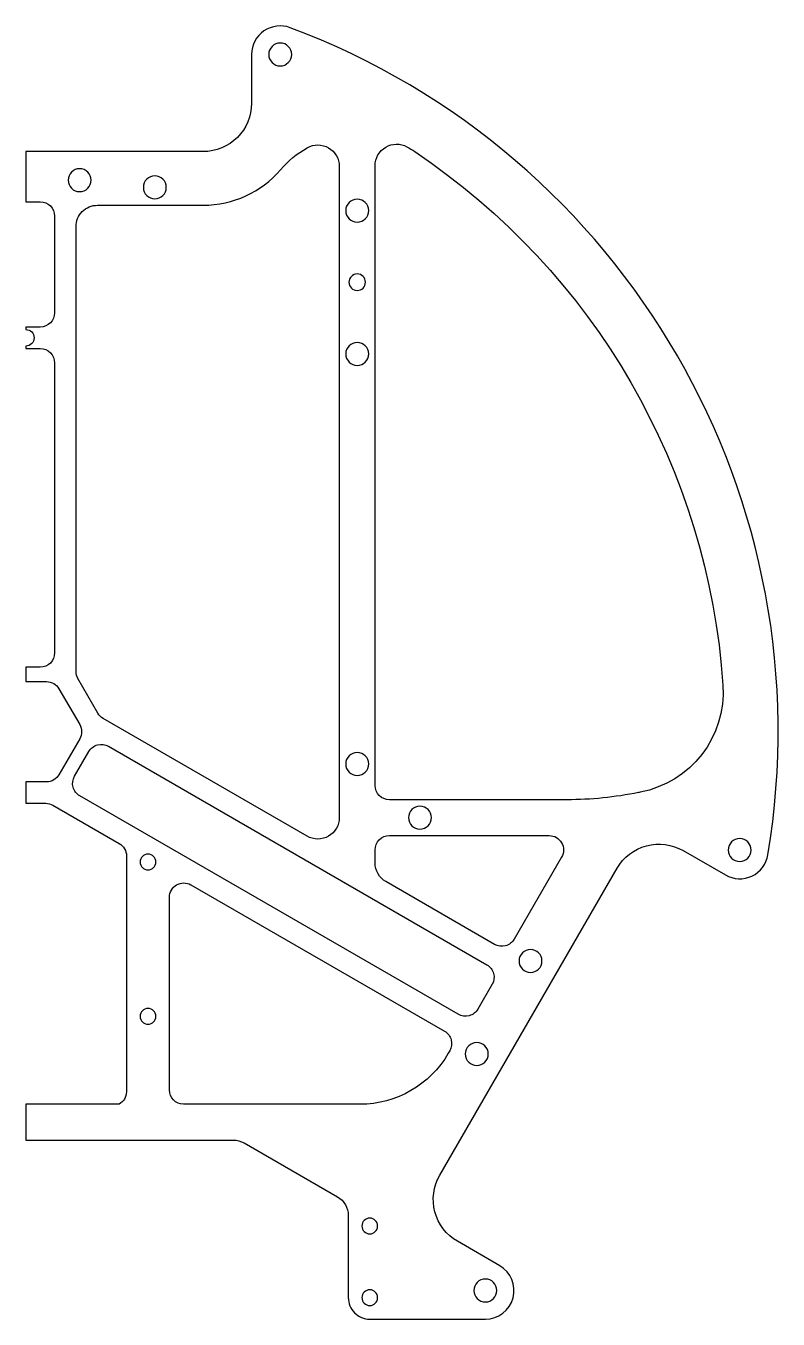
# Model space of a CAD drawing. Header units: millimetres. Extents: x 0 to 105, y -82 to 99.
import ezdxf

# ---------------------------------------------------------------- set-up
doc = ezdxf.new("R2010")
doc.units = ezdxf.units.MM
doc.layers.get('0').update_dxf_attribs({"linetype": 'CONTINUOUS'})

msp = doc.modelspace()

# ---------------------------------------------------------------- linework, layer by layer
for points in [[(0, -7), (0, -10), (2.78, -10, -0.131652), (3.78, -10.27), (13.04, -15.61, -0.267949), (14.04, -17.34), (14.04, -50.27, -0.273816), (13, -52.02), (0, -52.02), (0, -57.02), (28.96, -57.02, -0.131652), (30.46, -57.42), (43.5, -64.95, -0.267949), (45, -67.55), (45, -79.02, 0.414214), (48, -82.02), (64.14, -82.02, 0.767327), (66.14, -74.56), (60.24, -71.15, -0.414214), (57.77, -61.93), (82.52, -19.07, -0.414214), (91.74, -16.6), (97.64, -20, 0.523778), (103.58, -17.19, 0.358267), (36.91, 98.3, 0.523778), (31.5, 94.56), (31.5, 87.75, -0.414214), (24.75, 81), (0, 81), (0, 74), (2, 74, -0.414214), (4, 72), (4, 58.5, -0.414214), (2, 56.5), (0, 56.5), (0, 56.15, -1), (0, 53.85), (0, 53.5), (2, 53.5, -0.414214), (4, 51.5), (4, 11, -0.414214), (2, 9), (0, 9), (0, 7), (2.89, 7, -0.267949), (4.62, 6), (7.51, 1, -0.267949), (7.51, -1), (4.62, -6, -0.267949), (2.89, -7)], [(43.75, 78.93), (43.75, -11.98, -0.57735), (39.25, -14.58), (10.78, 1.86, -0.131652), (10.05, 2.59), (7.27, 7.41, -0.131652), (7, 8.41), (7, 70.51, -0.414214), (10, 73.51), (24.75, 73.51, 0.218532), (35.55, 78.47, -0.08511), (39.26, 81.53, -0.576477)], [(48.75, -7.5), (48.75, 79.04, -0.570074), (53.19, 81.67, -0.022137), (54.27, 81.01, -0.232542), (97.29, 6.49, -0.379498), (85.73, -8.45, 0.003714), (85.52, -8.49, -0.050406), (75.51, -9.5), (50.75, -9.5, -0.414214)], [(60.35, -39.46), (7.53, -8.96, -0.414214), (6.79, -6.23), (8.79, -2.77, -0.414214), (11.53, -2.04), (64.35, -32.54, -0.414214), (65.09, -35.27), (63.09, -38.73, -0.414214)], [(74.78, -17.5), (68.16, -28.96, -0.414214), (65.43, -29.69), (50.25, -20.93, -0.267949), (48.75, -18.33), (48.75, -16.5, -0.414214), (50.75, -14.5), (73.05, -14.5, -0.57735)], [(20.04, -50.02), (20.04, -23.12, -0.57735), (23.04, -21.38), (58.43, -41.82, -0.414214), (59.16, -44.55), (58.96, -44.9, -0.267949), (46.63, -52.02), (22, -52.02, -0.408644)]]:
    msp.add_lwpolyline(points, format="xyb", close=True)
at = {"extrusion": (0, 0, -1)}
for centre, radius in [((-35.5, 94.56), 1.6), ((-7.5, 77.01), 1.6), ((-18, 76), 1.6), ((-46.25, 72.76), 1.6), ((-46.25, 62.76), 1.15), ((-46.25, 52.75), 1.6), ((-46.25, -4.5), 1.6), ((-55, -12), 1.6), ((-99.64, -16.53), 1.6), ((-17.04, -18.19), 1.1), ((-70.44, -32.01), 1.6), ((-17.04, -39.74), 1.1), ((-62.94, -45), 1.6), ((-48, -69.02), 1.1), ((-64.14, -78.02), 1.6), ((-48, -79.02), 1.1)]:
    msp.add_circle(centre, radius, dxfattribs=at)

doc.saveas('drawing.dxf')
